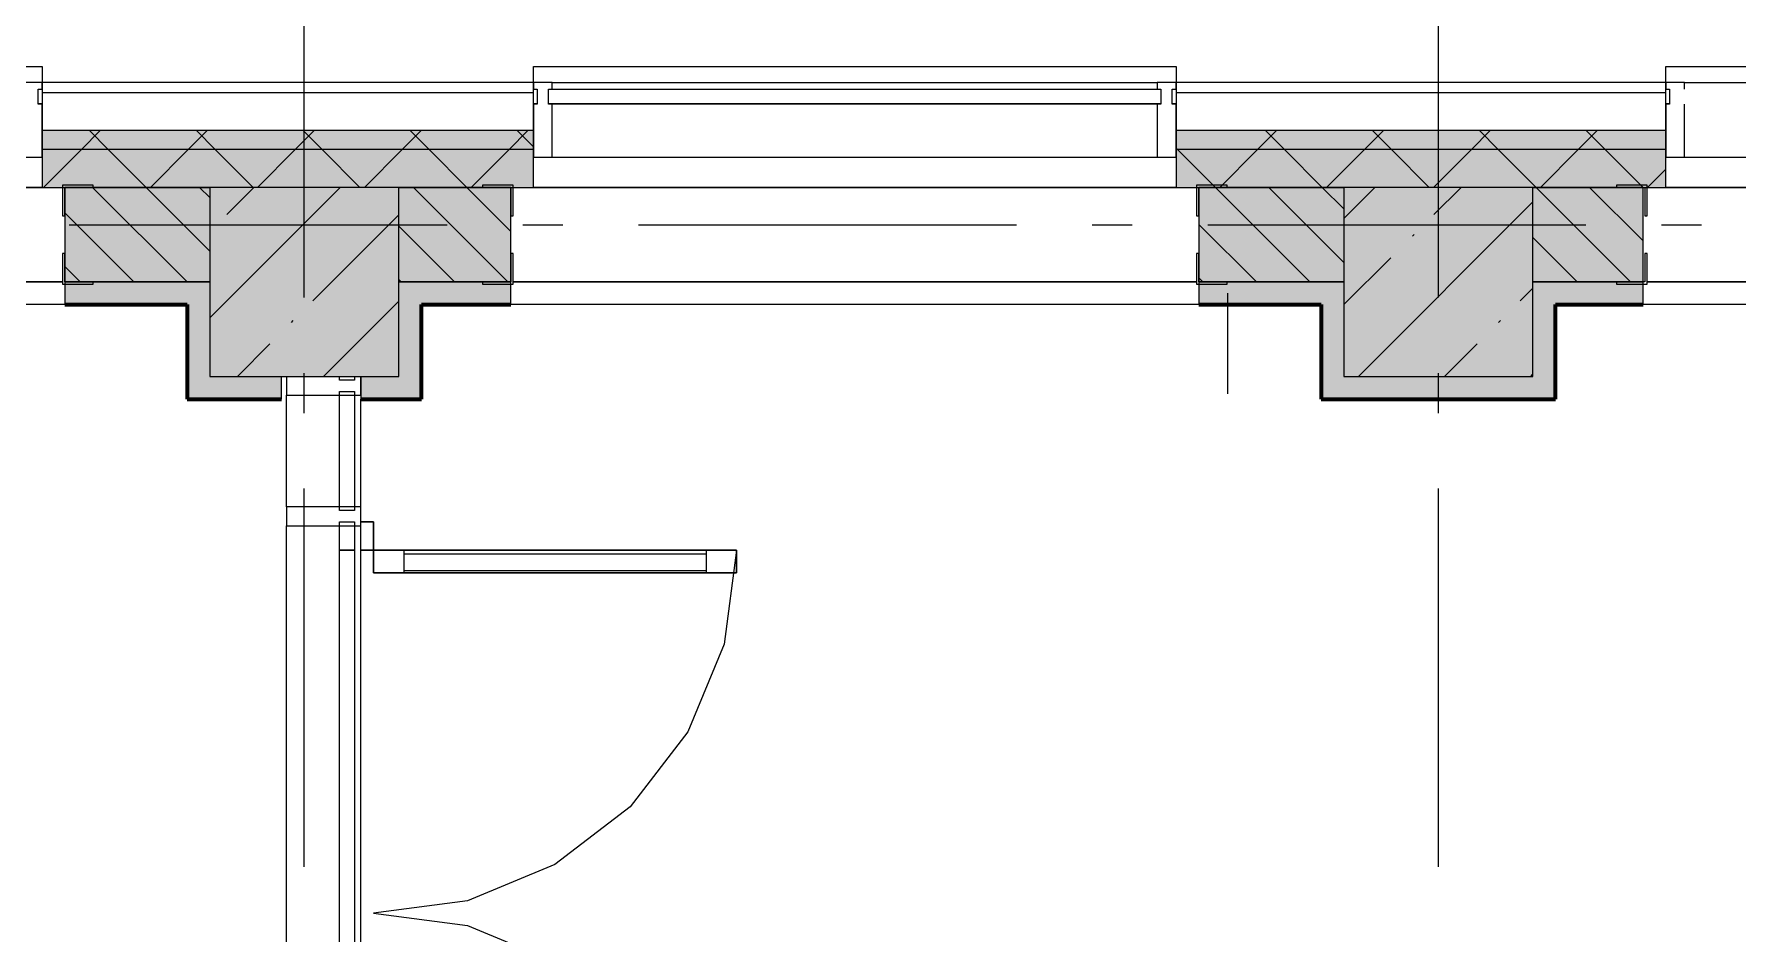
# Model space of a CAD drawing. Header units: millimetres. Extents: x -537608 to 253996, y -217170 to 186033.
# Drawn here: x -264641 to -260134, y 100846 to 103227 of the extents above; entities that cross this region are included whole.
import ezdxf

# ---------------------------------------------------------------- set-up
doc = ezdxf.new("R2010")
doc.units = ezdxf.units.MM
doc.layers.add('16) Лак 1.6м', color=160, linetype='Continuous', lineweight=90)
doc.layers.add('PDF _Геометрия', color=7, linetype='Continuous')
doc.layers.add('PDF _Сплошная заливка', color=7, linetype='Continuous', true_color=0xffffff)

msp = doc.modelspace()

# ---------------------------------------------------------------- hatches: boundary and pattern name
at = {"layer": 'PDF _Сплошная заливка', "transparency": 33554559}
h = msp.add_hatch(color=256, dxfattribs=at)
h.paths.add_polyline_path([(-240126.19, 102921.2636), (-240126.19, 102971.2638), (-246626.1914, 102971.2638), (-246626.1914, 102921.2636), (-240371.3189, 102921.2636)], flags=0)
h.paths.add_polyline_path([(-257486.1367, 102921.2636), (-257324.7427, 102921.2636), (-257324.7427, 102971.2638), (-258624.7391, 102971.2638), (-258624.7391, 102921.2636), (-258321.009, 102921.2636)], flags=0)
h.paths.add_polyline_path([(-254326.1866, 102921.2636), (-254326.1866, 102971.2638), (-255624.7405, 102971.2638), (-255624.7405, 102921.2636), (-254564.0965, 102921.2636)], flags=0)
h.paths.add_polyline_path([(-260825.613, 102921.2636), (-260324.7413, 102921.2636), (-260324.7413, 102971.2638), (-261620.1864, 102971.2638), (-261620.1864, 102921.2636), (-261243.0492, 102921.2636)], flags=0)
h.paths.add_polyline_path([(-263330.2213, 102921.2636), (-263320.1886, 102921.2636), (-263320.1886, 102971.2638), (-264619.7372, 102971.2638), (-264619.7372, 102921.2636), (-264165.0937, 102921.2636)], flags=0)
h.paths.add_polyline_path([(-267504.57, 102921.2636), (-266319.7394, 102921.2636), (-266319.7394, 102971.2638), (-267619.7401, 102971.2638), (-267619.7401, 102921.2636)], flags=0)
h.paths.add_polyline_path([(-270426.6102, 102921.2636), (-269319.7381, 102921.2636), (-269319.7381, 102971.2638), (-270620.3545, 102971.2638), (-270620.3545, 102921.2636)], flags=0)
h.paths.add_polyline_path([(-272320.3567, 102921.2636), (-272320.3567, 102971.2638), (-273619.7374, 102971.2638), (-273619.7374, 102921.2636), (-272513.7824, 102921.2636)], flags=0)
h.paths.add_polyline_path([(-275435.8268, 102921.2636), (-275319.7353, 102921.2636), (-275319.7353, 102971.2638), (-276926.1831, 102971.2638), (-276926.1831, 102921.2636), (-275853.2587, 102921.2636)], flags=0)
h.paths.add_polyline_path([(-278626.181, 102921.2636), (-278626.181, 102971.2638), (-279926.186, 102971.2638), (-279926.186, 102921.2636), (-278775.3032, 102921.2636)], flags=0)
h.paths.add_polyline_path([(-281626.184, 102921.2636), (-281626.184, 102971.2638), (-282926.1804, 102971.2638), (-282926.1804, 102921.2636), (-281697.3434, 102921.2636)], flags=0)
h.paths.add_polyline_path([(-287958.8642, 102921.2636), (-287626.1812, 102921.2636), (-287626.1812, 102971.2638), (-290826.1849, 102971.2638), (-290826.1849, 102921.2636), (-288376.296, 102921.2636)], flags=0)
h.paths.add_polyline_path([(-285926.1833, 102921.2636), (-284626.1869, 102921.2636), (-284626.1869, 102971.2638), (-285926.1833, 102971.2638)], flags=0)
h = msp.add_hatch(color=256, dxfattribs=at)
h.paths.add_polyline_path([(-240026.1918, 102821.2653), (-240026.1918, 102921.2636), (-246626.1914, 102921.2636), (-246626.1914, 102821.2653), (-240371.3189, 102821.2653)], flags=0)
h.paths.add_polyline_path([(-254564.0965, 102821.2653), (-254326.1866, 102821.2653), (-254326.1866, 102921.2636), (-255624.7405, 102921.2636), (-255624.7405, 102821.2653), (-254676.1879, 102821.2653)], flags=0)
h.paths.add_polyline_path([(-257324.7427, 102821.2653), (-257324.7427, 102921.2636), (-258624.7391, 102921.2636), (-258624.7391, 102821.2653), (-257486.1367, 102821.2653)], flags=0)
h.paths.add_polyline_path([(-264582.5255, 102821.2653), (-263320.1886, 102821.2653), (-263320.1886, 102921.2636), (-264619.7372, 102921.2636), (-264619.7372, 102821.2653)], flags=0)
h.paths.add_polyline_path([(-261620.1864, 102821.2653), (-260324.7413, 102821.2653), (-260324.7413, 102921.2636), (-261620.1864, 102921.2636), (-261620.1864, 102842.3987)], flags=0)
h.paths.add_polyline_path([(-267504.57, 102821.2653), (-266319.7394, 102821.2653), (-266319.7394, 102921.2636), (-267619.7401, 102921.2636), (-267619.7401, 102821.2653)], flags=0)
h.paths.add_polyline_path([(-269319.7381, 102821.2653), (-269319.7381, 102921.2636), (-270620.3545, 102921.2636), (-270620.3545, 102821.2653), (-269591.7422, 102821.2653)], flags=0)
h.paths.add_polyline_path([(-273348.6546, 102821.2653), (-272320.3567, 102821.2653), (-272320.3567, 102921.2636), (-273619.7374, 102921.2636), (-273619.7374, 102821.2653)], flags=0)
h.paths.add_polyline_path([(-279192.735, 102821.2653), (-278626.181, 102821.2653), (-278626.181, 102921.2636), (-279926.186, 102921.2636), (-279926.186, 102821.2653), (-279226.1833, 102821.2653)], flags=0)
h.paths.add_polyline_path([(-276688.131, 102821.2653), (-275319.7353, 102821.2653), (-275319.7353, 102921.2636), (-276926.1831, 102921.2636), (-276926.1831, 102821.2653)], flags=0)
h.paths.add_polyline_path([(-281697.3434, 102821.2653), (-281626.184, 102821.2653), (-281626.184, 102921.2636), (-282926.1804, 102921.2636), (-282926.1804, 102821.2653), (-282532.2157, 102821.2653)], flags=0)
h.paths.add_polyline_path([(-287626.1812, 102821.2653), (-287626.1812, 102921.2636), (-290876.1851, 102921.2636), (-290876.1851, 102821.2653), (-287958.8642, 102821.2653)], flags=0)
h.paths.add_polyline_path([(-285871.6877, 102821.2653), (-284626.1869, 102821.2653), (-284626.1869, 102921.2636), (-285926.1833, 102921.2636), (-285926.1833, 102821.2653)], flags=0)
h = msp.add_hatch(color=256, dxfattribs=at)
h.paths.add_polyline_path([(-242676.189, 102571.2644), (-242651.189, 102571.2644), (-242651.189, 102821.2653), (-242676.189, 102819.1576), (-242676.189, 102809.3595)], flags=0)
h.paths.add_polyline_path([(-243176.191, 102571.2644), (-243176.191, 102821.2653), (-245676.192, 102821.2653), (-245676.192, 102571.2644), (-243293.3633, 102571.2644)], flags=0)
h.paths.add_polyline_path([(-246215.4035, 102571.2644), (-246176.1896, 102571.2644), (-246176.1896, 102821.2653), (-246564.7417, 102821.2653), (-246564.7417, 102571.2644)], flags=0)
h.paths.add_polyline_path([(-255398.9645, 102571.2644), (-255176.1898, 102571.2644), (-255176.1898, 102821.2653), (-255564.7419, 102821.2653), (-255564.7419, 102571.2644)], flags=0)
h.paths.add_polyline_path([(-254676.1879, 102571.2644), (-254384.7426, 102571.2644), (-254384.7426, 102821.2653), (-254676.1879, 102821.2653), (-254676.1879, 102729.2029)], flags=0)
h.paths.add_polyline_path([(-258564.7406, 102571.2644), (-257384.7412, 102571.2644), (-257384.7412, 102821.2653), (-258564.7406, 102821.2653)], flags=0)
h.paths.add_polyline_path([(-261559.74, 102571.2644), (-261176.187, 102571.2644), (-261176.187, 102821.2653), (-261559.74, 102821.2653)], flags=0)
h.paths.add_polyline_path([(-263379.7393, 102571.2644), (-263379.7393, 102821.2653), (-263676.1881, 102821.2653), (-263676.1881, 102571.2644), (-263616.1852, 102571.2644)], flags=0)
h.paths.add_polyline_path([(-260676.1851, 102571.2644), (-260384.7399, 102571.2644), (-260384.7399, 102821.2653), (-260676.1851, 102821.2653), (-260676.1851, 102729.2029)], flags=0)
h.paths.add_polyline_path([(-264559.7387, 102571.2644), (-264176.1857, 102571.2644), (-264176.1857, 102821.2653), (-264559.7387, 102821.2653)], flags=0)
h.paths.add_polyline_path([(-269591.7422, 102571.2644), (-269379.7366, 102571.2644), (-269379.7366, 102821.2653), (-269676.1853, 102821.2653), (-269676.1853, 102571.2644), (-269616.1868, 102571.2644)], flags=0)
h.paths.add_polyline_path([(-267559.7373, 102571.2644), (-266379.7379, 102571.2644), (-266379.7379, 102821.2653), (-267559.7373, 102821.2653)], flags=0)
for points in [[(-263676.1881, 102321.2656), (-263676.1881, 102821.2653), (-264176.1857, 102821.2653), (-264176.1857, 102321.2656), (-264165.0937, 102321.2656)], [(-261176.187, 102321.2656), (-260676.1851, 102321.2656), (-260676.1851, 102821.2653), (-261176.187, 102821.2653), (-261176.187, 102488.423)]]:
    msp.add_hatch(color=256, dxfattribs=at).paths.add_polyline_path(points)
at = {"layer": 'PDF _Сплошная заливка', "true_color": 0xff7d7d, "transparency": 33554559}
h = msp.add_hatch(color=11, dxfattribs=at)
h.paths.add_polyline_path([(-264236.1885, 102511.2637), (-264176.1857, 102511.2637), (-264176.1857, 102571.2644), (-264559.7387, 102571.2644), (-264559.7387, 102511.2637)], flags=0)
h.paths.add_polyline_path([(-269616.1868, 102511.2637), (-269379.7366, 102511.2637), (-269379.7366, 102571.2644), (-269616.1868, 102571.2644)], flags=0)
h.paths.add_polyline_path([(-266669.6977, 102511.2637), (-266379.7379, 102511.2637), (-266379.7379, 102571.2644), (-267559.7373, 102571.2644), (-267559.7373, 102511.2637), (-267504.57, 102511.2637)], flags=0)
for points in [[(-263676.1881, 102321.2656), (-263616.1852, 102321.2656), (-263616.1852, 102571.2644), (-263676.1881, 102571.2644), (-263676.1881, 102488.423)], [(-260676.1851, 102321.2656), (-260616.1866, 102321.2656), (-260616.1866, 102571.2644), (-260676.1851, 102571.2644), (-260676.1851, 102488.423)], [(-263986.1875, 102261.2649), (-263986.1875, 102321.2656), (-264176.1857, 102321.2656), (-264176.1857, 102261.2649), (-264165.0937, 102261.2649)], [(-263676.1881, 102261.2649), (-263616.1852, 102261.2649), (-263616.1852, 102321.2656), (-263776.1885, 102321.2656), (-263776.1885, 102261.2649)], [(-260676.1851, 102261.2649), (-260616.1866, 102261.2649), (-260616.1866, 102321.2656), (-261176.187, 102321.2656), (-261176.187, 102261.2649)]]:
    msp.add_hatch(color=11, dxfattribs=at).paths.add_polyline_path(points)
h = msp.add_hatch(color=11, dxfattribs=at)
h.paths.add_polyline_path([(-261176.187, 102511.2637), (-261176.187, 102571.2644), (-261559.74, 102571.2644), (-261559.74, 102511.2637), (-261236.1855, 102511.2637)], flags=0)
h.paths.add_polyline_path([(-263616.1852, 102511.2637), (-263379.7393, 102511.2637), (-263379.7393, 102571.2644), (-263616.1852, 102571.2644)], flags=0)
h = msp.add_hatch(color=11, dxfattribs=at)
h.paths.add_polyline_path([(-255176.1898, 102511.2637), (-255176.1898, 102571.2644), (-255564.7419, 102571.2644), (-255564.7419, 102511.2637), (-255236.1883, 102511.2637)], flags=0)
h.paths.add_polyline_path([(-257384.7412, 102511.2637), (-257384.7412, 102571.2644), (-258564.7406, 102571.2644), (-258564.7406, 102511.2637), (-257486.1367, 102511.2637)], flags=0)
h.paths.add_polyline_path([(-260616.1866, 102511.2637), (-260384.7399, 102511.2637), (-260384.7399, 102571.2644), (-260616.1866, 102571.2644)], flags=0)

# ---------------------------------------------------------------- linework, layer by layer
at = {"layer": '16) Лак 1.6м'}
for p, q in [((-264559.7387, 102511.2637), (-264236.1885, 102511.2637)), ((-264236.1885, 102511.2637), (-264236.1885, 102261.2649)), ((-263616.1852, 102321.2656), (-263616.1852, 102511.2637)), ((-263616.1852, 102511.2637), (-263379.7393, 102511.2637)), ((-261559.74, 102511.2637), (-261236.1855, 102511.2637)), ((-261236.1855, 102511.2637), (-261236.1855, 102261.2649)), ((-260616.1866, 102321.2656), (-260616.1866, 102511.2637)), ((-260616.1866, 102511.2637), (-260384.7399, 102511.2637)), ((-263616.1852, 102261.2649), (-263616.1852, 102321.2656)), ((-260616.1866, 102261.2649), (-260616.1866, 102321.2656)), ((-264236.1885, 102261.2649), (-264176.1857, 102261.2649)), ((-264176.1857, 102261.2649), (-263986.1875, 102261.2649)), ((-263776.1885, 102261.2649), (-263616.1852, 102261.2649)), ((-261236.1855, 102261.2649), (-261176.187, 102261.2649)), ((-261176.187, 102261.2649), (-260616.1866, 102261.2649))]:
    msp.add_line(p, q, dxfattribs=at)
at = {"layer": 'PDF _Геометрия', "color": 253, "lineweight": 9, "true_color": 0xaaaaaa}
for p, q in [((-263926.1847, 102530.0999), (-263926.1847, 103530.0994)), ((-260926.1861, 102530.0999), (-260926.1861, 103530.0994)), ((-266319.7394, 103141.2653), (-264619.7372, 103141.2653)), ((-264619.7372, 103141.2653), (-264619.7372, 103098.2643)), ((-263320.1886, 103098.2643), (-263320.1886, 103141.2653)), ((-263320.1886, 103141.2653), (-261620.1864, 103141.2653)), ((-261620.1864, 103141.2653), (-261620.1864, 103098.2643)), ((-260324.7413, 103098.2643), (-260324.7413, 103141.2653)), ((-260324.7413, 103141.2653), (-258624.7391, 103141.2653)), ((-264629.7398, 103043.2649), (-264619.7372, 103043.2649)), ((-263320.1886, 103043.2649), (-263310.186, 103043.2649)), ((-263280.1867, 103043.2649), (-261660.4854, 103043.2649)), ((-261670.1866, 103041.2649), (-263270.1884, 103041.2649)), ((-261630.189, 103043.2649), (-261620.1864, 103043.2649)), ((-260324.7413, 103043.2649), (-260314.7387, 103043.2649)), ((-263547.9495, 102721.2649), (-264547.9491, 102721.2649)), ((-263242.1182, 102721.2649), (-263347.9488, 102721.2649)), ((-262042.1178, 102721.2649), (-263042.1174, 102721.2649)), ((-261736.2822, 102721.2649), (-261842.1171, 102721.2649)), ((-260536.2819, 102721.2649), (-261536.2857, 102721.2649)), ((-260230.4506, 102721.2649), (-260336.2855, 102721.2649)), ((-263926.1847, 102224.2664), (-263926.1847, 102330.0992)), ((-260926.1861, 102224.2664), (-260926.1861, 102330.0992)), ((-263926.1847, 101024.266), (-263926.1847, 102024.2656)), ((-260926.1861, 101024.266), (-260926.1861, 102024.2656))]:
    msp.add_line(p, q, dxfattribs=at)
at = {"layer": 'PDF _Геометрия', "lineweight": 9}
for p, q in [((-264619.7372, 103098.2643), (-264669.7374, 103098.2643)), ((-264629.7398, 103041.2649), (-264629.7398, 103081.2646)), ((-264629.7398, 103081.2646), (-264619.7372, 103081.2646)), ((-264619.7372, 103081.2646), (-264619.7372, 103098.2643)), ((-263320.1886, 103098.2643), (-264619.7372, 103098.2643)), ((-264619.7372, 103098.2643), (-264619.7372, 103071.2642)), ((-263270.1884, 103098.2643), (-263320.1886, 103098.2643)), ((-263320.1886, 103098.2643), (-263320.1886, 103081.2646)), ((-263320.1886, 103071.2642), (-263320.1886, 103098.2643)), ((-263320.1886, 103081.2646), (-263310.186, 103081.2646)), ((-263310.186, 103081.2646), (-263310.186, 103041.2649)), ((-263280.1867, 103041.2649), (-263280.1867, 103081.2646)), ((-263280.1867, 103081.2646), (-263270.1884, 103081.2646)), ((-263270.1884, 103081.2646), (-263270.1884, 103098.2643)), ((-263270.1884, 103098.2643), (-261670.1866, 103098.2643)), ((-263270.1884, 103081.2646), (-261670.1866, 103081.2646)), ((-261620.1864, 103098.2643), (-261670.1866, 103098.2643)), ((-261670.1866, 103098.2643), (-261670.1866, 103081.2646)), ((-261670.1866, 103081.2646), (-261660.1882, 103081.2646)), ((-261660.1882, 103081.2646), (-261660.1882, 103041.2649)), ((-261630.189, 103041.2649), (-261630.189, 103081.2646)), ((-261630.189, 103081.2646), (-261620.1864, 103081.2646)), ((-260324.7413, 103098.2643), (-261620.1864, 103098.2643)), ((-261620.1864, 103098.2643), (-261620.1864, 103071.2642)), ((-261620.1864, 103081.2646), (-261620.1864, 103098.2643)), ((-260324.7413, 103071.2642), (-260324.7413, 103098.2643)), ((-260274.7411, 103098.2643), (-260324.7413, 103098.2643)), ((-260324.7413, 103098.2643), (-260324.7413, 103081.2646)), ((-260324.7413, 103081.2646), (-260314.7387, 103081.2646)), ((-260314.7387, 103081.2646), (-260314.7387, 103041.2649)), ((-260274.7411, 103081.2646), (-260274.7411, 103098.2643)), ((-260274.7411, 103098.2643), (-259499.7381, 103098.2643)), ((-264619.7372, 103041.2649), (-264629.7398, 103041.2649)), ((-263320.1886, 103071.2642), (-264619.7372, 103071.2642)), ((-264619.7372, 103071.2642), (-264619.7372, 102971.2638)), ((-264619.7372, 102901.2648), (-264619.7372, 103041.2649)), ((-263320.1886, 102971.2638), (-263320.1886, 103071.2642)), ((-263310.186, 103041.2649), (-263320.1886, 103041.2649)), ((-263320.1886, 103041.2649), (-263320.1886, 102901.2648)), ((-263270.1884, 103041.2649), (-263280.1867, 103041.2649)), ((-263270.1884, 102901.2648), (-263270.1884, 103041.2649)), ((-261660.1882, 103041.2649), (-261670.1866, 103041.2649)), ((-261670.1866, 103041.2649), (-261670.1866, 102901.2648)), ((-261620.1864, 103041.2649), (-261630.189, 103041.2649)), ((-261620.1864, 103071.2642), (-261620.1864, 102971.2638)), ((-260324.7413, 103071.2642), (-261620.1864, 103071.2642)), ((-261620.1864, 102901.2648), (-261620.1864, 103041.2649)), ((-260324.7413, 102971.2638), (-260324.7413, 103071.2642)), ((-260314.7387, 103041.2649), (-260324.7413, 103041.2649)), ((-260324.7413, 103041.2649), (-260324.7413, 102901.2648)), ((-260274.7411, 102901.2648), (-260274.7411, 103041.2649)), ((-263320.1886, 102971.2638), (-264619.7372, 102971.2638)), ((-264619.7372, 102971.2638), (-264619.7372, 102921.2636)), ((-264515.7926, 102921.2636), (-264465.7924, 102971.2638)), ((-264444.5729, 102921.2636), (-264494.5731, 102971.2638)), ((-264232.9505, 102921.2636), (-264182.9503, 102971.2638)), ((-264161.7307, 102921.2636), (-264211.731, 102971.2638)), ((-263950.1084, 102921.2636), (-263900.1081, 102971.2638)), ((-263878.8886, 102921.2636), (-263928.8888, 102971.2638)), ((-263667.2662, 102921.2636), (-263617.266, 102971.2638)), ((-263596.0465, 102921.2636), (-263646.0467, 102971.2638)), ((-263384.4241, 102921.2636), (-263334.4239, 102971.2638)), ((-263320.1886, 102928.2478), (-263363.2046, 102971.2638)), ((-263320.1886, 102921.2636), (-263320.1886, 102971.2638)), ((-261620.1864, 102971.2638), (-261620.1864, 102921.2636)), ((-260324.7413, 102971.2638), (-261620.1864, 102971.2638)), ((-261404.525, 102921.2636), (-261354.5248, 102971.2638)), ((-261333.3053, 102921.2636), (-261383.3055, 102971.2638)), ((-261121.6829, 102921.2636), (-261071.6827, 102971.2638)), ((-261050.4632, 102921.2636), (-261100.4634, 102971.2638)), ((-260838.8408, 102921.2636), (-260788.8406, 102971.2638)), ((-260767.6168, 102921.2636), (-260817.617, 102971.2638)), ((-260555.9987, 102921.2636), (-260505.9985, 102971.2638)), ((-260484.7746, 102921.2636), (-260534.7748, 102971.2638)), ((-260324.7413, 102921.2636), (-260324.7413, 102971.2638)), ((-264669.7374, 102901.2648), (-264619.7372, 102901.2648)), ((-263320.1886, 102921.2636), (-264619.7372, 102921.2636)), ((-264619.7372, 102921.2636), (-264619.7372, 102821.2653)), ((-264615.793, 102821.2653), (-264515.7926, 102921.2636)), ((-264344.5725, 102821.2653), (-264444.5729, 102921.2636)), ((-264332.9508, 102821.2653), (-264232.9505, 102921.2636)), ((-264061.7304, 102821.2653), (-264161.7307, 102921.2636)), ((-264050.1087, 102821.2653), (-263950.1084, 102921.2636)), ((-263778.8883, 102821.2653), (-263878.8886, 102921.2636)), ((-263767.2666, 102821.2653), (-263667.2662, 102921.2636)), ((-263496.0461, 102821.2653), (-263596.0465, 102921.2636)), ((-263484.4245, 102821.2653), (-263384.4241, 102921.2636)), ((-263320.1886, 102821.2653), (-263320.1886, 102921.2636)), ((-263320.1886, 102901.2648), (-263270.1884, 102901.2648)), ((-263270.1884, 102901.2648), (-261670.1866, 102901.2648)), ((-261670.1866, 102901.2648), (-261620.1864, 102901.2648)), ((-261616.1474, 102921.2636), (-261620.1864, 102925.3046)), ((-261620.1864, 102921.2636), (-261620.1864, 102821.2653)), ((-260324.7413, 102921.2636), (-261620.1864, 102921.2636)), ((-261516.147, 102821.2653), (-261616.1474, 102921.2636)), ((-261504.5254, 102821.2653), (-261404.525, 102921.2636)), ((-261233.3049, 102821.2653), (-261333.3053, 102921.2636)), ((-261221.6833, 102821.2653), (-261121.6829, 102921.2636)), ((-260950.4628, 102821.2653), (-261050.4632, 102921.2636)), ((-260938.8412, 102821.2653), (-260838.8408, 102921.2636)), ((-260667.6207, 102821.2653), (-260767.6168, 102921.2636)), ((-260655.9947, 102821.2653), (-260555.9987, 102921.2636)), ((-260384.7743, 102821.2653), (-260484.7746, 102921.2636)), ((-260324.7413, 102821.2653), (-260324.7413, 102921.2636)), ((-260324.7413, 102901.2648), (-260274.7411, 102901.2648)), ((-260274.7411, 102901.2648), (-259499.7381, 102901.2648)), ((-260373.1526, 102821.2653), (-260324.7413, 102869.6788)), ((-264619.7372, 102821.2653), (-266319.7394, 102821.2653)), ((-266319.7394, 102821.2653), (-264619.7372, 102821.2653)), ((-264619.7372, 102821.2653), (-264176.1857, 102821.2653)), ((-264176.1857, 102821.2653), (-264559.7387, 102821.2653)), ((-264559.7387, 102821.2653), (-264559.7387, 102571.2644)), ((-264235.9948, 102571.2644), (-264485.9957, 102821.2653)), ((-264176.1857, 102652.8785), (-264344.5725, 102821.2653)), ((-264176.1857, 102794.2996), (-264203.1536, 102821.2653)), ((-264176.1857, 102476.2954), (-263831.218, 102821.2653)), ((-263676.1881, 102821.2653), (-264176.1857, 102821.2653)), ((-264176.1857, 102821.2653), (-264176.1857, 102321.2656)), ((-264131.2923, 102749.2857), (-264059.3147, 102821.2653)), ((-263676.1881, 102321.2656), (-263676.1881, 102821.2653)), ((-263379.7393, 102821.2653), (-263676.1881, 102821.2653)), ((-263676.1881, 102821.2653), (-263320.1886, 102821.2653)), ((-263387.4684, 102571.2644), (-263637.4651, 102821.2653)), ((-263379.7393, 102704.9585), (-263496.0461, 102821.2653)), ((-263379.7393, 102571.2644), (-263379.7393, 102821.2653)), ((-261620.1864, 102821.2653), (-263320.1886, 102821.2653)), ((-263320.1886, 102821.2653), (-261620.1864, 102821.2653)), ((-261620.1864, 102821.2653), (-261176.187, 102821.2653)), ((-261176.187, 102821.2653), (-261559.74, 102821.2653)), ((-261559.74, 102821.2653), (-261559.74, 102571.2644)), ((-261266.1461, 102571.2644), (-261516.147, 102821.2653)), ((-261176.187, 102622.7264), (-261374.7238, 102821.2653)), ((-261176.187, 102764.1475), (-261233.3049, 102821.2653)), ((-261176.187, 102739.1129), (-261094.0347, 102821.2653)), ((-260676.1851, 102821.2653), (-261176.187, 102821.2653)), ((-261176.187, 102821.2653), (-261176.187, 102321.2656)), ((-260937.9154, 102749.2857), (-260865.9378, 102821.2653)), ((-260384.7399, 102821.2653), (-260676.1851, 102821.2653)), ((-260676.1851, 102821.2653), (-260324.7413, 102821.2653)), ((-260676.1851, 102321.2656), (-260676.1851, 102821.2653)), ((-260417.6197, 102571.2644), (-260667.6207, 102821.2653)), ((-260384.7399, 102679.8077), (-260526.1974, 102821.2653)), ((-260384.7399, 102821.2287), (-260384.7743, 102821.2653)), ((-260384.7399, 102571.2644), (-260384.7399, 102821.2653)), ((-258624.7391, 102821.2653), (-260324.7413, 102821.2653)), ((-260324.7413, 102821.2653), (-258624.7391, 102821.2653)), ((-261137.8386, 102321.2656), (-260676.1851, 102782.9148)), ((-264377.4179, 102571.2644), (-264559.7387, 102753.5873)), ((-263903.1955, 102521.1867), (-263676.1881, 102748.1963)), ((-261407.5693, 102571.2644), (-261559.74, 102723.4351)), ((-263528.8873, 102571.2644), (-263676.1881, 102718.563)), ((-260994.9385, 102692.2604), (-260990.1977, 102697.0033)), ((-260559.0387, 102571.2644), (-260676.1851, 102688.4109)), ((-261176.187, 102511.0139), (-261051.9659, 102635.2372)), ((-264518.8368, 102571.2644), (-264559.7387, 102612.1662)), ((-264565.7411, 102571.2644), (-266373.7398, 102571.2644)), ((-266373.7398, 102571.2644), (-264565.7411, 102571.2644)), ((-264559.7387, 102571.2644), (-264176.1857, 102571.2644)), ((-264176.1857, 102571.2644), (-264559.7387, 102571.2644)), ((-264559.7387, 102571.2644), (-264559.7387, 102511.2637)), ((-263670.3105, 102571.2644), (-263676.1881, 102577.142)), ((-263616.1852, 102571.2644), (-263676.1881, 102571.2644)), ((-263676.1881, 102571.2644), (-263616.1852, 102571.2644)), ((-263616.1852, 102571.2644), (-263379.7393, 102571.2644)), ((-263379.7393, 102571.2644), (-263616.1852, 102571.2644)), ((-263379.7393, 102511.2637), (-263379.7393, 102571.2644)), ((-261565.7382, 102571.2644), (-263373.7412, 102571.2644)), ((-263373.7412, 102571.2644), (-261565.7382, 102571.2644)), ((-261548.9882, 102571.2644), (-261559.74, 102582.0141)), ((-261559.74, 102571.2644), (-261176.187, 102571.2644)), ((-261176.187, 102571.2644), (-261559.74, 102571.2644)), ((-261559.74, 102571.2644), (-261559.74, 102511.2637)), ((-261483.6375, 102541.2651), (-261483.6375, 102275.1148)), ((-260709.8186, 102521.1867), (-260676.1851, 102554.8158)), ((-260616.1866, 102571.2644), (-260676.1851, 102571.2644)), ((-260676.1851, 102571.2644), (-260616.1866, 102571.2644)), ((-260616.1866, 102571.2644), (-260384.7399, 102571.2644)), ((-260384.7399, 102571.2644), (-260616.1866, 102571.2644)), ((-260384.7399, 102511.2637), (-260384.7399, 102571.2644)), ((-258570.7387, 102571.2644), (-260374.186, 102571.2644)), ((-260374.186, 102571.2644), (-258570.7387, 102571.2644)), ((-264559.7387, 102511.2637), (-266379.7379, 102511.2637)), ((-263875.0176, 102321.2656), (-263676.1881, 102520.0973)), ((-261559.74, 102511.2637), (-263379.7393, 102511.2637)), ((-258564.7406, 102511.2637), (-260384.7399, 102511.2637)), ((-263960.2186, 102464.1635), (-263955.4778, 102468.9043)), ((-260766.8417, 102464.1635), (-260762.1009, 102468.9043)), ((-264103.1188, 102321.2656), (-264017.2461, 102407.1383)), ((-260909.7375, 102321.2656), (-260823.8648, 102407.1383)), ((-264176.1857, 102321.2656), (-263676.1881, 102321.2656)), ((-263986.1875, 102261.2649), (-263986.1875, 102321.2656)), ((-263973.188, 102321.2656), (-263973.188, 102271.2654)), ((-263833.1858, 102311.2651), (-263833.1858, 102321.2656)), ((-263793.1881, 102321.2656), (-263793.1881, 102311.2651)), ((-263776.1885, 102271.2654), (-263776.1885, 102321.2656)), ((-263776.1885, 102321.2656), (-263776.1885, 102261.2649)), ((-261176.187, 102321.2656), (-260676.1851, 102321.2656)), ((-260681.6407, 102321.2656), (-260676.1851, 102326.719)), ((-263973.188, 101976.2655), (-263973.188, 102271.2654)), ((-263973.188, 102271.2654), (-263833.1858, 102271.2654)), ((-263793.1881, 102311.2651), (-263833.1858, 102311.2651)), ((-263833.1858, 102271.2654), (-263833.1858, 102281.2637)), ((-263833.1858, 102281.2637), (-263793.1881, 102281.2637)), ((-263833.1858, 102271.2654), (-263793.1881, 102271.2654)), ((-263833.1858, 101976.2655), (-263833.1858, 102271.2654)), ((-263793.1881, 102281.2637), (-263793.1881, 102271.2654)), ((-263793.1881, 102271.2654), (-263793.1881, 101976.2655)), ((-263793.1881, 102271.2654), (-263776.1885, 102271.2654)), ((-263776.1885, 101976.2655), (-263776.1885, 102261.2649)), ((-263833.1858, 101976.2655), (-263973.188, 101976.2655)), ((-263973.188, 101976.2655), (-263973.188, 101926.2654)), ((-263793.1881, 101976.2655), (-263833.1858, 101976.2655)), ((-263833.1858, 101966.2651), (-263833.1858, 101976.2655)), ((-263793.1881, 101966.2651), (-263833.1858, 101966.2651)), ((-263776.1885, 101976.2655), (-263793.1881, 101976.2655)), ((-263793.1881, 101976.2655), (-263793.1881, 101966.2651)), ((-263776.1885, 101926.2654), (-263776.1885, 101976.2655)), ((-263973.188, 99981.2656), (-263973.188, 101926.2654)), ((-263973.188, 101926.2654), (-263833.1858, 101926.2654)), ((-263833.1858, 101936.2636), (-263793.1881, 101936.2636)), ((-263833.1858, 101926.2654), (-263833.1858, 101936.2636)), ((-263833.1858, 99980.6111), (-263833.1858, 101926.2654)), ((-263833.1858, 101926.2654), (-263793.1881, 101926.2654)), ((-263793.1881, 101936.2636), (-263793.1881, 101926.2654)), ((-263793.1881, 101926.2654), (-263793.1881, 99981.0352)), ((-263793.1881, 101926.2654), (-263776.1885, 101926.2654)), ((-263743.188, 101936.2636), (-263776.1885, 101936.2636)), ((-263776.1885, 101936.2636), (-263743.188, 101936.2636)), ((-263776.1885, 99981.2161), (-263776.1885, 101926.2654)), ((-263743.188, 101861.2655), (-263743.188, 101936.2636)), ((-263743.188, 101936.2636), (-263743.188, 101861.2655)), ((-263793.1881, 101861.2655), (-263833.1858, 101861.2655)), ((-263833.1858, 101861.2655), (-263793.1881, 101861.2655)), ((-263743.188, 101861.2655), (-263776.1885, 101861.2655)), ((-263776.1885, 101861.2655), (-263743.188, 101861.2655)), ((-263743.188, 101801.2649), (-263743.188, 101861.2655)), ((-263743.188, 101861.2655), (-262783.186, 101861.2655)), ((-262783.186, 101861.2655), (-263743.188, 101861.2655)), ((-263743.188, 101861.2655), (-263743.188, 101801.2649)), ((-263743.188, 101861.2655), (-262783.186, 101861.2655)), ((-263663.1885, 101861.2655), (-263663.1885, 101801.2649)), ((-262863.1854, 101851.265), (-263663.1885, 101851.265)), ((-262863.1854, 101861.2655), (-262863.1854, 101801.2649)), ((-262783.186, 101861.2655), (-262815.898, 101612.7975)), ((-262783.186, 101861.2655), (-262783.186, 101801.2649)), ((-262783.186, 101801.2649), (-262783.186, 101861.2655)), ((-262783.186, 101801.2649), (-263743.188, 101801.2649)), ((-263743.188, 101801.2649), (-262783.186, 101801.2649)), ((-262863.1854, 101807.2651), (-263663.1885, 101807.2651)), ((-262815.898, 101612.7975), (-262911.8034, 101381.2645)), ((-262911.8034, 101381.2645), (-263064.3661, 101182.4414)), ((-263064.3661, 101182.4414), (-263263.187, 101029.881)), ((-263263.187, 101029.881), (-263494.7199, 100933.9755)), ((-263494.7199, 100933.9755), (-263743.188, 100901.2657)), ((-263743.188, 100901.2657), (-263494.7199, 100868.5537)), ((-263494.7199, 100868.5537), (-263263.187, 100772.6483))]:
    msp.add_line(p, q, dxfattribs=at)
at = {"layer": 'PDF _Геометрия', "color": 253, "lineweight": 20, "true_color": 0xaaaaaa}
for p, q in [((-264484.7384, 102827.2635), (-264565.7411, 102827.2635)), ((-264565.7411, 102827.2635), (-264565.7411, 102746.2651)), ((-264559.7387, 102746.2651), (-264559.7387, 102821.2653)), ((-264559.7387, 102821.2653), (-264484.7384, 102821.2653)), ((-264484.7384, 102821.2653), (-264484.7384, 102827.2635)), ((-263373.7412, 102827.2635), (-263454.7396, 102827.2635)), ((-263454.7396, 102827.2635), (-263454.7396, 102821.2653)), ((-263454.7396, 102821.2653), (-263379.7393, 102821.2653)), ((-263379.7393, 102821.2653), (-263379.7393, 102746.2651)), ((-263373.7412, 102746.2651), (-263373.7412, 102827.2635)), ((-261484.7398, 102827.2635), (-261565.7382, 102827.2635)), ((-261565.7382, 102827.2635), (-261565.7382, 102746.2651)), ((-261559.74, 102746.2651), (-261559.74, 102821.2653)), ((-261559.74, 102821.2653), (-261484.7398, 102821.2653)), ((-261484.7398, 102821.2653), (-261484.7398, 102827.2635)), ((-260374.186, 102827.2635), (-260455.1888, 102827.2635)), ((-260455.1888, 102827.2635), (-260455.1888, 102821.2653)), ((-260455.1888, 102821.2653), (-260380.1884, 102821.2653)), ((-260380.1884, 102821.2653), (-260380.1884, 102746.2651)), ((-260374.186, 102746.2651), (-260374.186, 102827.2635)), ((-264565.7411, 102746.2651), (-264559.7387, 102746.2651)), ((-263379.7393, 102746.2651), (-263373.7412, 102746.2651)), ((-261565.7382, 102746.2651), (-261559.74, 102746.2651)), ((-260380.1884, 102746.2651), (-260374.186, 102746.2651)), ((-264559.7387, 102646.2647), (-264565.7411, 102646.2647)), ((-264565.7411, 102646.2647), (-264565.7411, 102565.2641)), ((-264559.7387, 102571.2644), (-264559.7387, 102646.2647)), ((-263379.7393, 102646.2647), (-263379.7393, 102571.2644)), ((-263373.7412, 102646.2647), (-263379.7393, 102646.2647)), ((-263373.7412, 102565.2641), (-263373.7412, 102646.2647)), ((-261559.74, 102646.2647), (-261565.7382, 102646.2647)), ((-261565.7382, 102646.2647), (-261565.7382, 102565.2641)), ((-261559.74, 102571.2644), (-261559.74, 102646.2647)), ((-260380.1884, 102646.2647), (-260380.1884, 102571.2644)), ((-260374.186, 102646.2647), (-260380.1884, 102646.2647)), ((-260374.186, 102565.2641), (-260374.186, 102646.2647)), ((-264565.7411, 102565.2641), (-264484.7384, 102565.2641)), ((-264484.7384, 102571.2644), (-264559.7387, 102571.2644)), ((-264484.7384, 102565.2641), (-264484.7384, 102571.2644)), ((-263379.7393, 102571.2644), (-263454.7396, 102571.2644)), ((-263454.7396, 102571.2644), (-263454.7396, 102565.2641)), ((-263454.7396, 102565.2641), (-263373.7412, 102565.2641)), ((-261565.7382, 102565.2641), (-261484.7398, 102565.2641)), ((-261484.7398, 102571.2644), (-261559.74, 102571.2644)), ((-261484.7398, 102565.2641), (-261484.7398, 102571.2644)), ((-260380.1884, 102571.2644), (-260455.1888, 102571.2644)), ((-260455.1888, 102571.2644), (-260455.1888, 102565.2641)), ((-260455.1888, 102565.2641), (-260374.186, 102565.2641))]:
    msp.add_line(p, q, dxfattribs=at)
at = {"layer": 'PDF _Сплошная заливка', "color": 11, "lineweight": 35, "true_color": 0xff7d7d, "transparency": 33554559}
for points in [[(-264176.1857, 102261.2649), (-264176.1857, 102511.2637), (-264236.1885, 102261.2649), (-264236.1885, 102511.2637)], [(-261176.187, 102261.2649), (-261176.187, 102511.2637), (-261236.1855, 102261.2649), (-261236.1855, 102511.2637)]]:
    msp.add_solid(points, dxfattribs=at)

doc.saveas('drawing.dxf')
